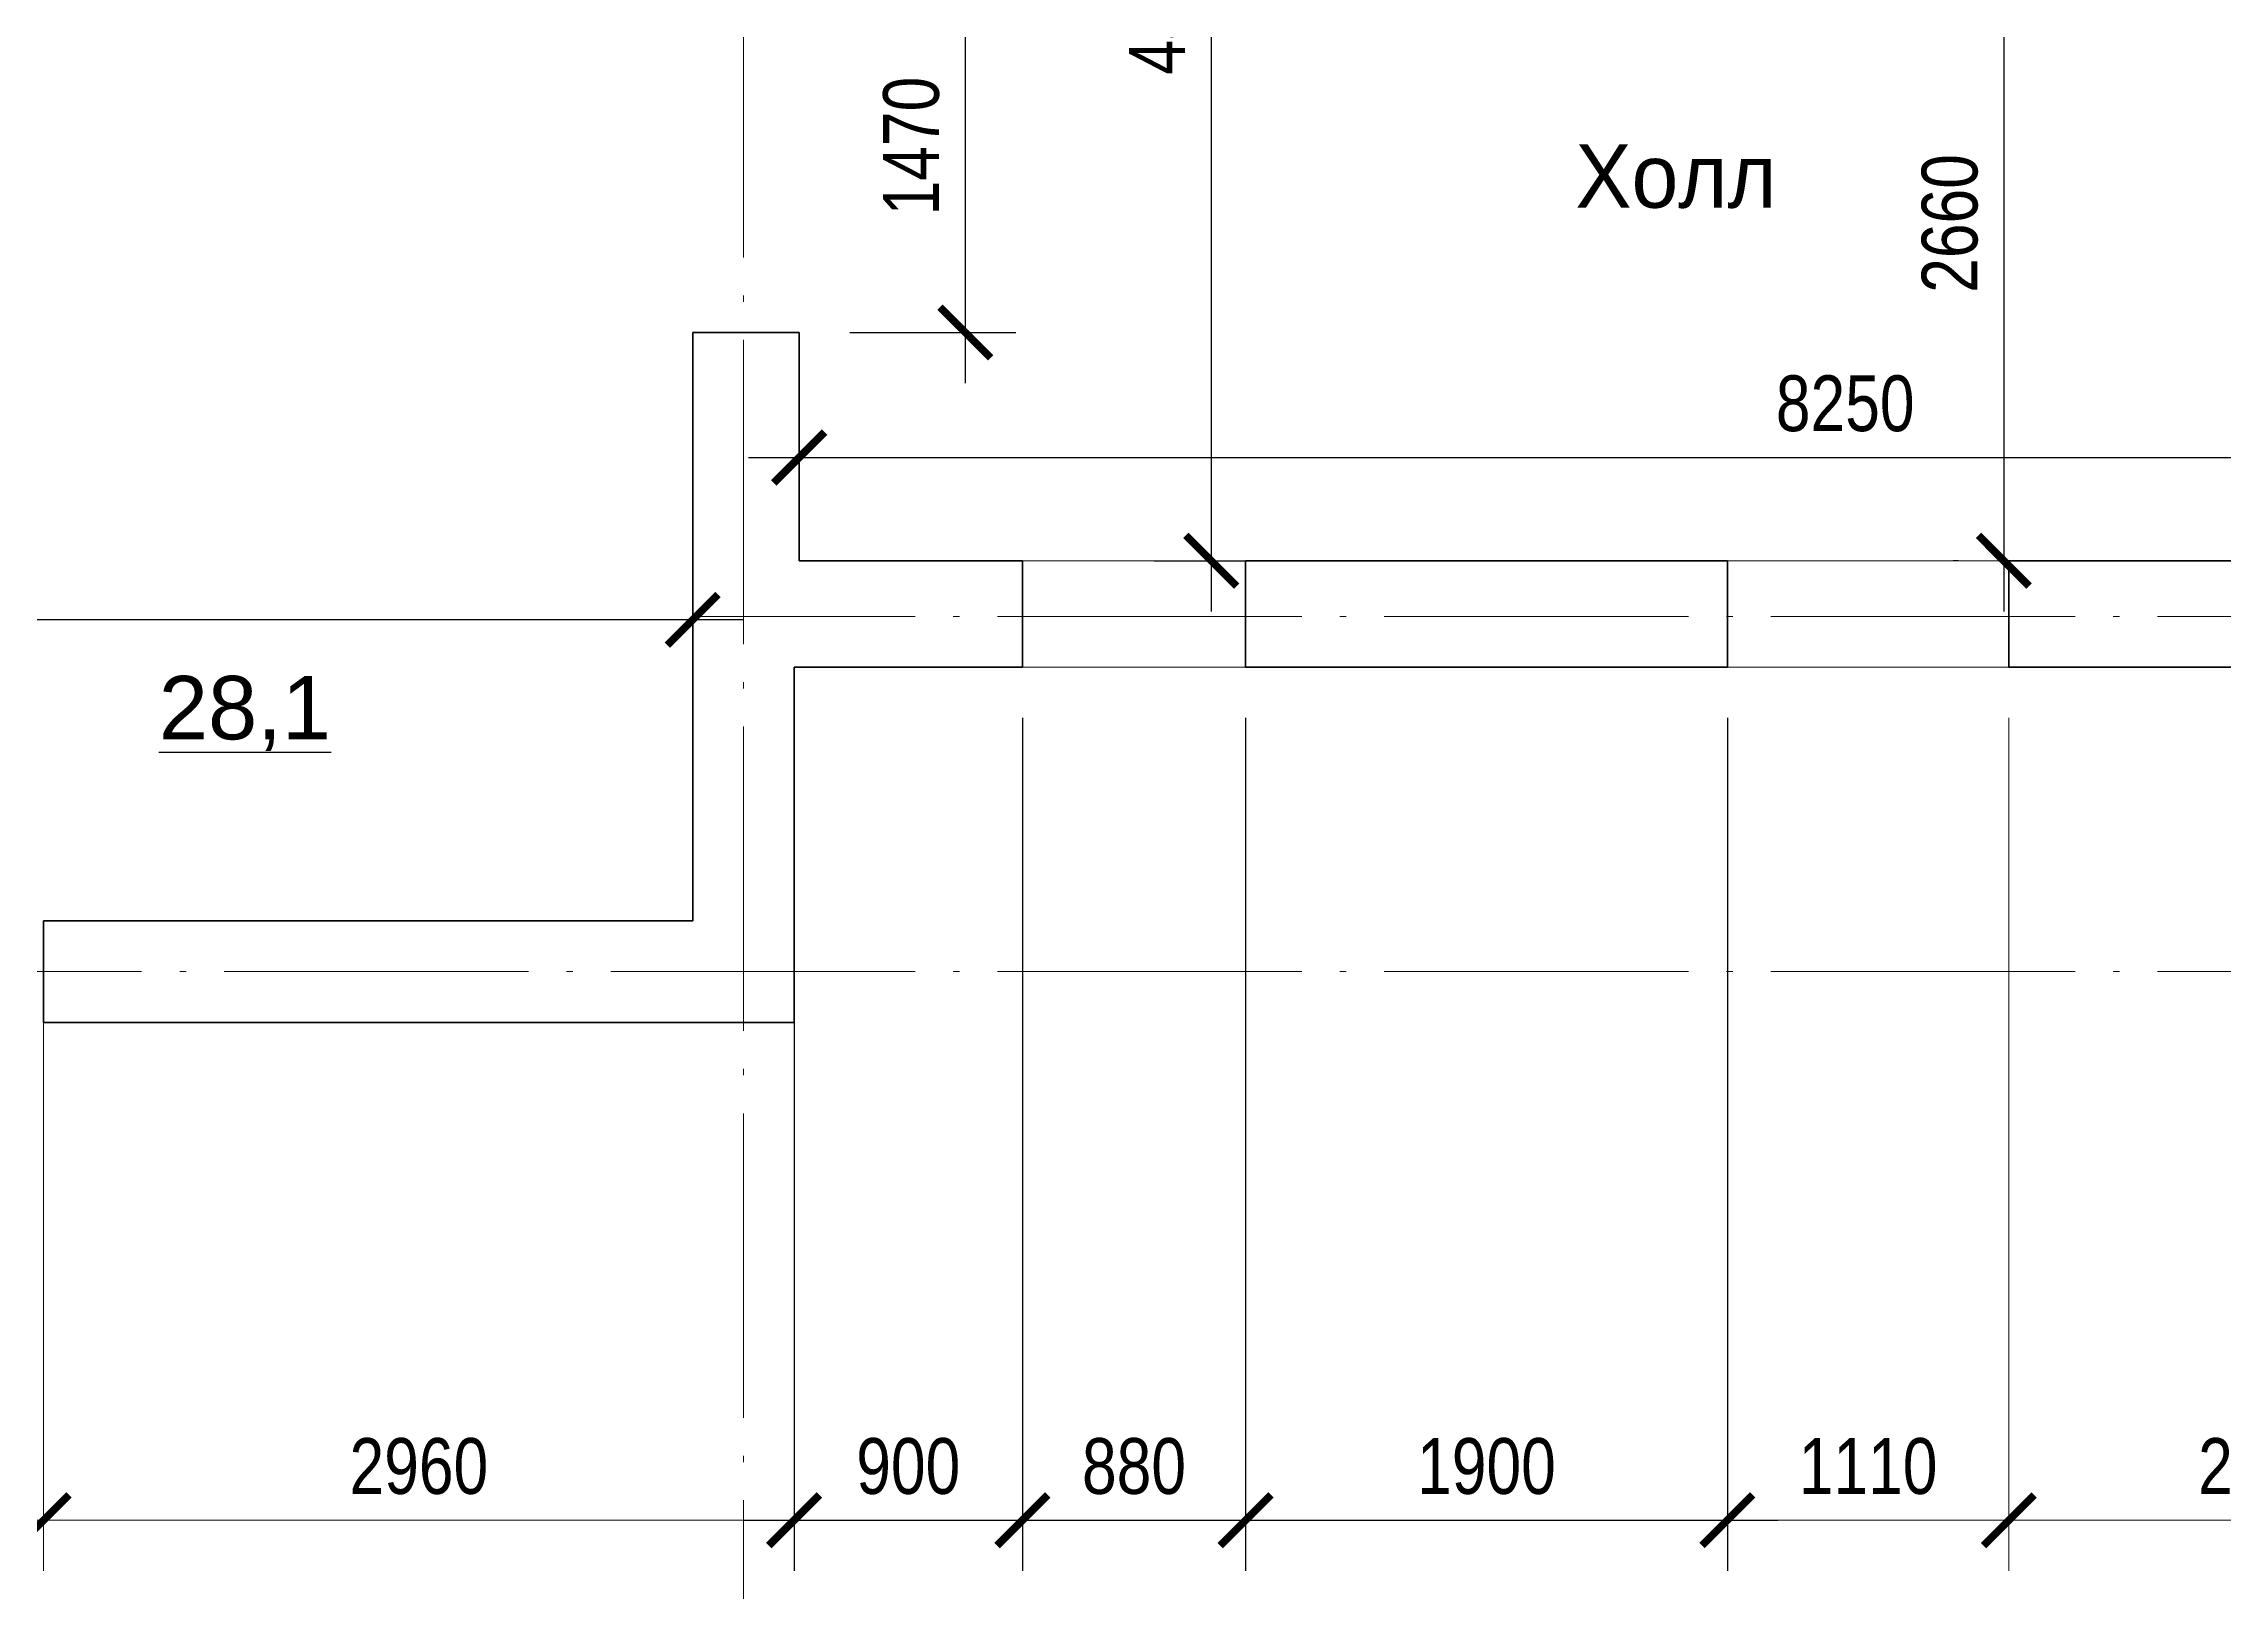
# Model space of a CAD drawing. Extents: x 4838367 to 4880367, y 1370221 to 1442915.
# Drawn here: x 4855135 to 4863736, y 1380205 to 1386312 of the extents above; entities that cross this region are included whole.
import ezdxf

# ---------------------------------------------------------------- set-up
doc = ezdxf.new("R2010")
doc.units = 0
doc.header["$MEASUREMENT"] = 0
doc.linetypes.add('ACAD_ISO04W100', pattern=[30.5, 24, -3, 0.5, -3])
doc.layers.get('0').update_dxf_attribs({"linetype": 'CONTINUOUS'})
doc.layers.get('DEFPOINTS').update_dxf_attribs({"linetype": 'CONTINUOUS'})
for name, color, linetype in [('АР2-0_121-03_ТЕКСТ', 121, 'CONTINUOUS'), ('ОСИ', 30, 'ACAD_ISO04W100'), ('площ', 1, 'CONTINUOUS')]:
    doc.layers.add(name, color=color, linetype=linetype)
for name, color, linetype, lineweight in [('наименование помещений', 151, 'CONTINUOUS', 9), ('окна', 120, 'CONTINUOUS', 15), ('размеры внутрен', 133, 'CONTINUOUS', 25), ('стены', 7, 'CONTINUOUS', 60), ('текст13', 131, 'CONTINUOUS', 13)]:
    doc.layers.add(name, color=color, linetype=linetype, lineweight=lineweight)
doc.styles.add('AR-125', font='arial.ttf', dxfattribs={"height": 125})
doc.styles.add('AR220M100', font='arial.ttf', dxfattribs={"width": 0.8, "height": 220})
doc.styles.add('N200', font='times.ttf', dxfattribs={"height": 200})
doc.dimstyles.new('100', dxfattribs={"dimtxt": 1, "dimasz": 200, "dimexe": 200, "dimexo": 200, "dimgap": 100, "dimtad": 1, "dimdec": 0, "dimrnd": 1, "dimzin": 13, "dimdsep": 46, "dimtxsty": 'AR220M100', "dimblk1": 'ARCHTICK', "dimblk2": 'ARCHTICK', "dimsah": 1, "dimcen": 100, "dimdle": 200, "dimclrd": 256, "dimclre": 256, "dimclrt": 256, "dimadec": 0, "dimazin": 0, "dimtfac": 1, "dimtdec": 0, "dimtofl": 0, "dimtmove": 1, "dimatfit": 3, "dimldrblk": 'ARCHTICK', "dimfxl": 200, "dimtolj": 1, "dimtzin": 13, "dimlwd": -1, "dimlwe": -1, "dimarcsym": 0})

# ---------------------------------------------------------------- blocks, each defined once
blk = doc.blocks.new('_ARCHTICK')
at = {"color": 0, "linetype": 'ByBlock', "const_width": 0.15}
blk.add_lwpolyline([(-0.5, -0.5), (0.5, 0.5)], dxfattribs=at)
blk = doc.blocks.new('*D87')
at = {"layer": 'DEFPOINTS', "color": 0, "transparency": 16777216}
for p in [(4858095.2, 1383852.9), (4858995.5, 1383852.9), (4858995.5, 1380489.7)]:
    blk.add_point(p, dxfattribs=at)
at = {"layer": 'АР2-0_121-03_ТЕКСТ', "transparency": 16777216}
for p, q in [((4858095.2, 1383652.9), (4858095.2, 1380289.7)), ((4858995.5, 1383652.9), (4858995.5, 1380289.7)), ((4857895.2, 1380489.7), (4859195.5, 1380489.7))]:
    blk.add_line(p, q, dxfattribs=at)
at = {"layer": 'АР2-0_121-03_ТЕКСТ', "transparency": 16777216, "xscale": 200, "yscale": 200, "zscale": 200, "rotation": 180}
blk.add_blockref('_ARCHTICK', (4858095.2, 1380489.7), dxfattribs=at)
at = {"layer": 'АР2-0_121-03_ТЕКСТ', "transparency": 16777216, "xscale": 200, "yscale": 200, "zscale": 200}
blk.add_blockref('_ARCHTICK', (4858995.5, 1380489.7), dxfattribs=at)
at = {"layer": 'АР2-0_121-03_ТЕКСТ', "transparency": 16777216, "insert": (4858545.3, 1380702), "char_height": 220, "attachment_point": 5, "style": 'AR220M100'}
blk.add_mtext('\\A1;900', dxfattribs=at)
blk = doc.blocks.new('*D88')
at = {"layer": 'DEFPOINTS', "color": 0, "transparency": 16777216}
for p in [(4855135.5, 1382852.9), (4858095.2, 1382452.9), (4855135.5, 1380489.7)]:
    blk.add_point(p, dxfattribs=at)
at = {"layer": 'текст13', "transparency": 16777216}
for p, q in [((4855135.5, 1382652.9), (4855135.5, 1380289.7)), ((4858095.2, 1382252.9), (4858095.2, 1380289.7)), ((4858295.2, 1380489.7), (4854935.5, 1380489.7))]:
    blk.add_line(p, q, dxfattribs=at)
at = {"layer": 'текст13', "transparency": 16777216, "xscale": 200, "yscale": 200, "zscale": 200, "rotation": 180}
blk.add_blockref('_ARCHTICK', (4855135.5, 1380489.7), dxfattribs=at)
at = {"layer": 'текст13', "transparency": 16777216, "xscale": 200, "yscale": 200, "zscale": 200}
blk.add_blockref('_ARCHTICK', (4858095.2, 1380489.7), dxfattribs=at)
at = {"layer": 'текст13', "transparency": 16777216, "insert": (4856615.4, 1380702), "char_height": 220, "attachment_point": 5, "style": 'AR220M100'}
blk.add_mtext('\\A1;2960', dxfattribs=at)
blk = doc.blocks.new('*D89')
at = {"layer": 'DEFPOINTS', "color": 0, "transparency": 16777216}
for p in [(4853535.5, 1382452.9), (4855135.5, 1382452.9), (4853535.5, 1380489.7)]:
    blk.add_point(p, dxfattribs=at)
at = {"layer": 'текст13', "transparency": 16777216}
for p, q in [((4853535.5, 1382252.9), (4853535.5, 1380289.7)), ((4855135.5, 1382252.9), (4855135.5, 1380289.7)), ((4855335.5, 1380489.7), (4853335.5, 1380489.7))]:
    blk.add_line(p, q, dxfattribs=at)
at = {"layer": 'текст13', "transparency": 16777216, "xscale": 200, "yscale": 200, "zscale": 200, "rotation": 180}
blk.add_blockref('_ARCHTICK', (4853535.5, 1380489.7), dxfattribs=at)
at = {"layer": 'текст13', "transparency": 16777216, "xscale": 200, "yscale": 200, "zscale": 200}
blk.add_blockref('_ARCHTICK', (4855135.5, 1380489.7), dxfattribs=at)
at = {"layer": 'текст13', "transparency": 16777216, "insert": (4854335.5, 1380702), "char_height": 220, "attachment_point": 5, "style": 'AR220M100'}
blk.add_mtext('\\A1;1600', dxfattribs=at)
blk = doc.blocks.new('*D92')
at = {"layer": 'DEFPOINTS', "color": 0, "transparency": 16777216}
for p in [(4858995.5, 1383852.9), (4859875.5, 1383852.9), (4859875.5, 1380489.7)]:
    blk.add_point(p, dxfattribs=at)
at = {"layer": 'АР2-0_121-03_ТЕКСТ', "transparency": 16777216}
for p, q in [((4858995.5, 1383652.9), (4858995.5, 1380289.7)), ((4859875.5, 1383652.9), (4859875.5, 1380289.7)), ((4858795.5, 1380489.7), (4860075.5, 1380489.7))]:
    blk.add_line(p, q, dxfattribs=at)
at = {"layer": 'АР2-0_121-03_ТЕКСТ', "transparency": 16777216, "xscale": 200, "yscale": 200, "zscale": 200, "rotation": 180}
blk.add_blockref('_ARCHTICK', (4858995.5, 1380489.7), dxfattribs=at)
at = {"layer": 'АР2-0_121-03_ТЕКСТ', "transparency": 16777216, "xscale": 200, "yscale": 200, "zscale": 200}
blk.add_blockref('_ARCHTICK', (4859875.5, 1380489.7), dxfattribs=at)
at = {"layer": 'АР2-0_121-03_ТЕКСТ', "transparency": 16777216, "insert": (4859435.5, 1380702), "char_height": 220, "attachment_point": 5, "style": 'AR220M100'}
blk.add_mtext('\\A1;880', dxfattribs=at)
blk = doc.blocks.new('*D104')
at = {"layer": 'DEFPOINTS', "color": 0, "transparency": 16777216}
for p in [(4859875.5, 1383852.9), (4861775.5, 1383852.9), (4861775.5, 1380489.7)]:
    blk.add_point(p, dxfattribs=at)
at = {"layer": 'АР2-0_121-03_ТЕКСТ', "transparency": 16777216}
for p, q in [((4859875.5, 1383652.9), (4859875.5, 1380289.7)), ((4861775.5, 1383652.9), (4861775.5, 1380289.7)), ((4859675.5, 1380489.7), (4861975.5, 1380489.7))]:
    blk.add_line(p, q, dxfattribs=at)
at = {"layer": 'АР2-0_121-03_ТЕКСТ', "transparency": 16777216, "xscale": 200, "yscale": 200, "zscale": 200, "rotation": 180}
blk.add_blockref('_ARCHTICK', (4859875.5, 1380489.7), dxfattribs=at)
at = {"layer": 'АР2-0_121-03_ТЕКСТ', "transparency": 16777216, "xscale": 200, "yscale": 200, "zscale": 200}
blk.add_blockref('_ARCHTICK', (4861775.5, 1380489.7), dxfattribs=at)
at = {"layer": 'АР2-0_121-03_ТЕКСТ', "transparency": 16777216, "insert": (4860825.5, 1380702), "char_height": 220, "attachment_point": 5, "style": 'AR220M100'}
blk.add_mtext('\\A1;1900', dxfattribs=at)
blk = doc.blocks.new('*D116')
at = {"layer": 'DEFPOINTS', "color": 0, "transparency": 16777216}
for p in [(4861775.5, 1383852.9), (4862885.5, 1383852.9), (4862885.5, 1380489.7)]:
    blk.add_point(p, dxfattribs=at)
at = {"layer": 'текст13', "transparency": 16777216}
for p, q in [((4861775.5, 1383652.9), (4861775.5, 1380289.7)), ((4862885.5, 1383652.9), (4862885.5, 1380289.7)), ((4861575.5, 1380489.7), (4863085.5, 1380489.7))]:
    blk.add_line(p, q, dxfattribs=at)
at = {"layer": 'текст13', "transparency": 16777216, "xscale": 200, "yscale": 200, "zscale": 200, "rotation": 180}
blk.add_blockref('_ARCHTICK', (4861775.5, 1380489.7), dxfattribs=at)
at = {"layer": 'текст13', "transparency": 16777216, "xscale": 200, "yscale": 200, "zscale": 200}
blk.add_blockref('_ARCHTICK', (4862885.5, 1380489.7), dxfattribs=at)
at = {"layer": 'текст13', "transparency": 16777216, "insert": (4862330.5, 1380702), "char_height": 220, "attachment_point": 5, "style": 'AR220M100'}
blk.add_mtext('\\A1;1110', dxfattribs=at)
blk = doc.blocks.new('*D117')
at = {"layer": 'DEFPOINTS', "color": 0, "transparency": 16777216}
for p in [(4862885.5, 1383852.9), (4864925.6, 1383852.9), (4864925.6, 1380489.7)]:
    blk.add_point(p, dxfattribs=at)
at = {"layer": 'текст13', "transparency": 16777216}
for p, q in [((4862885.5, 1383652.9), (4862885.5, 1380289.7)), ((4864925.6, 1383652.9), (4864925.6, 1380289.7)), ((4862685.5, 1380489.7), (4865125.6, 1380489.7))]:
    blk.add_line(p, q, dxfattribs=at)
at = {"layer": 'текст13', "transparency": 16777216, "xscale": 200, "yscale": 200, "zscale": 200, "rotation": 180}
blk.add_blockref('_ARCHTICK', (4862885.5, 1380489.7), dxfattribs=at)
at = {"layer": 'текст13', "transparency": 16777216, "xscale": 200, "yscale": 200, "zscale": 200}
blk.add_blockref('_ARCHTICK', (4864925.6, 1380489.7), dxfattribs=at)
at = {"layer": 'текст13', "transparency": 16777216, "insert": (4863905.5, 1380702), "char_height": 220, "attachment_point": 5, "style": 'AR220M100'}
blk.add_mtext('\\A1;2040', dxfattribs=at)
blk = doc.blocks.new('*D121')
at = {"layer": 'DEFPOINTS', "color": 0, "transparency": 16777216}
for p in [(4858095.2, 1386642.9), (4858115.2, 1385172.9), (4858770, 1385172.9)]:
    blk.add_point(p, dxfattribs=at)
at = {"layer": 'АР2-0_121-03_ТЕКСТ', "transparency": 16777216}
for p, q in [((4858770, 1386842.9), (4858770, 1384972.9)), ((4858295.2, 1386642.9), (4858970, 1386642.9)), ((4858315.2, 1385172.9), (4858970, 1385172.9))]:
    blk.add_line(p, q, dxfattribs=at)
at = {"layer": 'АР2-0_121-03_ТЕКСТ', "transparency": 16777216, "xscale": 200, "yscale": 200, "zscale": 200}
for p, rotation in [((4858770, 1386642.9), 90), ((4858770, 1385172.9), 270)]:
    blk.add_blockref('_ARCHTICK', p, dxfattribs=dict(at, rotation=rotation))
at = {"layer": 'АР2-0_121-03_ТЕКСТ', "transparency": 16777216, "insert": (4858557.7, 1385907.9), "char_height": 220, "attachment_point": 5, "rotation": 90, "style": 'AR220M100'}
blk.add_mtext('\\A1;1470', dxfattribs=at)
blk = doc.blocks.new('*D134')
at = {"layer": 'DEFPOINTS', "color": 0, "transparency": 16777216}
for p in [(4862875.6, 1386932.9), (4862865.6, 1384272.9), (4862885.5, 1384272.9)]:
    blk.add_point(p, dxfattribs=at)
at = {"layer": 'размеры внутрен', "transparency": 16777216}
for p, q in [((4862865.6, 1387132.9), (4862865.6, 1384072.9)), ((4862675.6, 1386932.9), (4862665.6, 1386932.9)), ((4862685.5, 1384272.9), (4862665.6, 1384272.9))]:
    blk.add_line(p, q, dxfattribs=at)
at = {"layer": 'размеры внутрен', "transparency": 16777216, "xscale": 200, "yscale": 200, "zscale": 200}
for p, rotation in [((4862865.6, 1386932.9), 90), ((4862865.6, 1384272.9), 270)]:
    blk.add_blockref('_ARCHTICK', p, dxfattribs=dict(at, rotation=rotation))
at = {"layer": 'размеры внутрен', "transparency": 16777216, "insert": (4862653.3, 1385602.9), "char_height": 220, "attachment_point": 5, "rotation": 90, "style": 'AR220M100'}
blk.add_mtext('\\A1;2660', dxfattribs=at)
blk = doc.blocks.new('*D182')
at = {"layer": 'DEFPOINTS', "color": 0, "transparency": 16777216}
for p in [(4866365.2, 1384680), (4858115.2, 1384272.9), (4866365.2, 1384272.9)]:
    blk.add_point(p, dxfattribs=at)
at = {"layer": 'АР2-0_121-03_ТЕКСТ', "transparency": 16777216}
for p, q in [((4858115.2, 1384472.9), (4858115.2, 1384880)), ((4866365.2, 1384472.9), (4866365.2, 1384880)), ((4857915.2, 1384680), (4866565.2, 1384680))]:
    blk.add_line(p, q, dxfattribs=at)
at = {"layer": 'АР2-0_121-03_ТЕКСТ', "transparency": 16777216, "xscale": 200, "yscale": 200, "zscale": 200, "rotation": 180}
blk.add_blockref('_ARCHTICK', (4858115.2, 1384680), dxfattribs=at)
at = {"layer": 'АР2-0_121-03_ТЕКСТ', "transparency": 16777216, "xscale": 200, "yscale": 200, "zscale": 200}
blk.add_blockref('_ARCHTICK', (4866365.2, 1384680), dxfattribs=at)
at = {"layer": 'АР2-0_121-03_ТЕКСТ', "transparency": 16777216, "insert": (4862240.2, 1384892.3), "char_height": 220, "attachment_point": 5, "style": 'AR220M100'}
blk.add_mtext('\\A1;8250', dxfattribs=at)
blk = doc.blocks.new('*D186')
at = {"layer": 'DEFPOINTS', "color": 0, "transparency": 16777216}
for p in [(4859315.2, 1388652.9), (4859315.2, 1384272.9), (4859740, 1384272.9)]:
    blk.add_point(p, dxfattribs=at)
at = {"layer": 'АР2-0_121-03_ТЕКСТ', "transparency": 16777216}
for p, q in [((4859740, 1388852.9), (4859740, 1384072.9)), ((4859515.2, 1388652.9), (4859940, 1388652.9)), ((4859515.2, 1384272.9), (4859940, 1384272.9))]:
    blk.add_line(p, q, dxfattribs=at)
at = {"layer": 'АР2-0_121-03_ТЕКСТ', "transparency": 16777216, "xscale": 200, "yscale": 200, "zscale": 200}
for p, rotation in [((4859740, 1388652.9), 90), ((4859740, 1384272.9), 270)]:
    blk.add_blockref('_ARCHTICK', p, dxfattribs=dict(at, rotation=rotation))
at = {"layer": 'АР2-0_121-03_ТЕКСТ', "transparency": 16777216, "insert": (4859527.6, 1386462.9), "char_height": 220, "attachment_point": 5, "rotation": 90, "style": 'AR220M100'}
blk.add_mtext('\\A1;4380', dxfattribs=at)
blk = doc.blocks.new('*D193')
at = {"layer": 'DEFPOINTS', "color": 0, "transparency": 16777216}
for p in [(4850995.2, 1384040), (4850995.2, 1382852.9), (4857695.2, 1382852.9)]:
    blk.add_point(p, dxfattribs=at)
at = {"layer": 'АР2-0_121-03_ТЕКСТ', "transparency": 16777216}
for p, q in [((4850995.2, 1383052.9), (4850995.2, 1384240)), ((4857695.2, 1383052.9), (4857695.2, 1384240)), ((4857895.2, 1384040), (4850795.2, 1384040))]:
    blk.add_line(p, q, dxfattribs=at)
at = {"layer": 'АР2-0_121-03_ТЕКСТ', "transparency": 16777216, "xscale": 200, "yscale": 200, "zscale": 200, "rotation": 180}
blk.add_blockref('_ARCHTICK', (4850995.2, 1384040), dxfattribs=at)
at = {"layer": 'АР2-0_121-03_ТЕКСТ', "transparency": 16777216, "xscale": 200, "yscale": 200, "zscale": 200}
blk.add_blockref('_ARCHTICK', (4857695.2, 1384040), dxfattribs=at)
at = {"layer": 'АР2-0_121-03_ТЕКСТ', "transparency": 16777216, "insert": (4854345.2, 1384252.3), "char_height": 220, "attachment_point": 5, "style": 'AR220M100'}
blk.add_mtext('\\A1;6720', dxfattribs=at)

msp = doc.modelspace()

# ---------------------------------------------------------------- linework, layer by layer
at = {"layer": 'окна'}
for p, q in [((4858995.5, 1384272.9), (4859875.5, 1384272.9)), ((4861775.5, 1384272.9), (4862885.5, 1384272.9)), ((4858995.5, 1383852.9), (4859875.5, 1383852.9)), ((4861775.5, 1383852.9), (4862885.5, 1383852.9))]:
    msp.add_line(p, q, dxfattribs=at)
at = {"layer": 'ОСИ', "linetype": 'ACAD_ISO04W100', "lineweight": 9, "ltscale": 50}
for p, q in [((4857895.2, 1395819), (4857895.2, 1377941.9)), ((4875347.1, 1384052.9), (4857695.2, 1384052.9)), ((4875347.1, 1382652.9), (4842951.9, 1382652.9))]:
    msp.add_line(p, q, dxfattribs=at)
at = {"layer": 'стены'}
for p, q in [((4857695.2, 1385172.9), (4857695.2, 1382852.9)), ((4857695.2, 1385172.9), (4858115.2, 1385172.9)), ((4858115.2, 1385172.9), (4858115.2, 1384272.9)), ((4858115.2, 1384272.9), (4858115.2, 1384272.9)), ((4858115.2, 1384272.9), (4858995.5, 1384272.9)), ((4858995.5, 1383852.9), (4858995.5, 1384272.9)), ((4861775.5, 1384272.9), (4859875.5, 1384272.9)), ((4859875.5, 1383852.9), (4859875.5, 1384272.9)), ((4861775.5, 1383852.9), (4861775.5, 1384272.9)), ((4864925.6, 1384272.9), (4862885.5, 1384272.9)), ((4862885.5, 1383852.9), (4862885.5, 1384272.9)), ((4858995.5, 1383852.9), (4858095.2, 1383852.9)), ((4858095.2, 1383852.9), (4858095.2, 1382452.9)), ((4861775.5, 1383852.9), (4859875.5, 1383852.9)), ((4864925.6, 1383852.9), (4862885.5, 1383852.9)), ((4857695.2, 1382852.9), (4855135.5, 1382852.9)), ((4855135.5, 1382452.9), (4855135.5, 1382852.9)), ((4858095.2, 1382452.9), (4855135.5, 1382452.9))]:
    msp.add_line(p, q, dxfattribs=at)

# ---------------------------------------------------------------- texts
at = {"layer": 'наименование помещений', "insert": (4860760.8, 1385915), "char_height": 250, "width": 1623.877, "attachment_point": 1, "style": 'N200'}
msp.add_mtext('\\pxqc;{\\fArial|b0|i0|c204|p34;\\W0.95;Холл}', dxfattribs=at)
at = {"layer": 'площ', "insert": (4855589.5, 1383818.7), "char_height": 250, "width": 2114.217, "attachment_point": 1, "style": 'AR-125'}
msp.add_mtext('{\\L28,1}', dxfattribs=at)

# ---------------------------------------------------------------- dimensions: what is measured, and where the dimension line sits
at = {"layer": 'АР2-0_121-03_ТЕКСТ'}
for base, p1, p2, picture, middle in [((4859740, 1384272.9), (4859315.2, 1388652.9), (4859315.2, 1384272.9), '*D186', (4859527.6, 1386462.9)), ((4858770, 1385172.9), (4858095.2, 1386642.9), (4858115.2, 1385172.9), '*D121', (4858557.7, 1385907.9))]:
    dim = msp.add_linear_dim(base=base, p1=p1, p2=p2, angle=90, dimstyle='100', override={"dimzin": 1}, dxfattribs=at)
    dim.commit()
    dim.dimension.update_dxf_attribs({"geometry": picture, "text_midpoint": middle})
for base, p1, p2, picture, middle in [((4866365.2, 1384680), (4858115.2, 1384272.9), (4866365.2, 1384272.9), '*D182', (4862240.2, 1384892.3)), ((4858995.5, 1380489.7), (4858095.2, 1383852.9), (4858995.5, 1383852.9), '*D87', (4858545.3, 1380702)), ((4859875.5, 1380489.7), (4858995.5, 1383852.9), (4859875.5, 1383852.9), '*D92', (4859435.5, 1380702)), ((4861775.5, 1380489.7), (4859875.5, 1383852.9), (4861775.5, 1383852.9), '*D104', (4860825.5, 1380702))]:
    dim = msp.add_linear_dim(base=base, p1=p1, p2=p2, dimstyle='100', override={"dimzin": 1}, dxfattribs=at)
    dim.commit()
    dim.dimension.update_dxf_attribs({"geometry": picture, "text_midpoint": middle})
dim = msp.add_linear_dim(base=(4850995.2, 1384040), p1=(4857695.2, 1382852.9), p2=(4850995.2, 1382852.9), text='6720', dimstyle='100', override={"dimzin": 1}, dxfattribs=at)
dim.commit()
dim.dimension.update_dxf_attribs({"geometry": '*D193', "text_midpoint": (4854345.2, 1384252.3)})
at = {"layer": 'размеры внутрен'}
dim = msp.add_linear_dim(base=(4862865.6, 1384272.9), p1=(4862875.6, 1386932.9), p2=(4862885.5, 1384272.9), angle=90, dimstyle='100', dxfattribs=at)
dim.commit()
dim.dimension.update_dxf_attribs({"geometry": '*D134', "text_midpoint": (4862653.3, 1385602.9)})
at = {"layer": 'текст13'}
for base, p1, p2, picture, middle in [((4862885.5, 1380489.7), (4861775.5, 1383852.9), (4862885.5, 1383852.9), '*D116', (4862330.5, 1380702)), ((4864925.6, 1380489.7), (4862885.5, 1383852.9), (4864925.6, 1383852.9), '*D117', (4863905.5, 1380702)), ((4855135.5, 1380489.7), (4858095.2, 1382452.9), (4855135.5, 1382852.9), '*D88', (4856615.4, 1380702)), ((4853535.5, 1380489.7), (4855135.5, 1382452.9), (4853535.5, 1382452.9), '*D89', (4854335.5, 1380702))]:
    dim = msp.add_linear_dim(base=base, p1=p1, p2=p2, dimstyle='100', dxfattribs=at)
    dim.commit()
    dim.dimension.update_dxf_attribs({"geometry": picture, "text_midpoint": middle})

doc.saveas('drawing.dxf')
